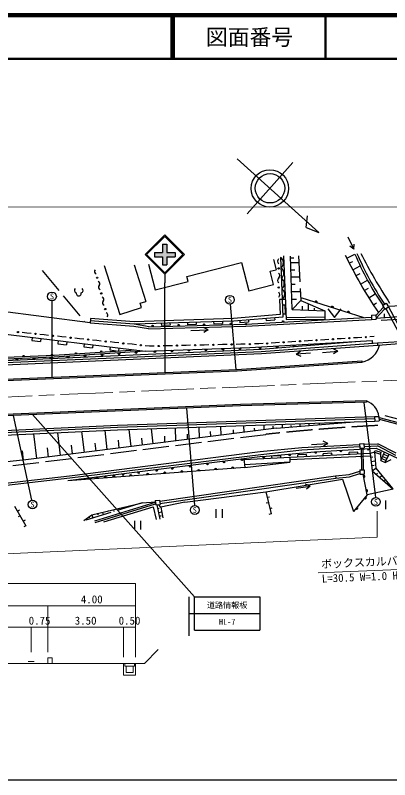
# Model space of a CAD drawing. Units: millimetres, scale not verified. Extents: x 40000 to 680000, y 20000 to 380000.
# Drawn here: x 472979 to 558714, y 205000 to 380000 of the extents above; entities that cross this region are included whole.
import ezdxf
from ezdxf.enums import TextEntityAlignment as Align

# ---------------------------------------------------------------- set-up
doc = ezdxf.new("R2010")
doc.units = ezdxf.units.MM
doc.header["$LTSCALE"] = 1000
doc.linetypes.add('CHAIN', pattern=[18.5, 12, -1.5, 3.5, -1.5])
doc.linetypes.add('DASHED', pattern=[7.5, 6, -1.5])
for name, color, linetype, lineweight in [('M-BGD', 7, 'Continuous', 25), ('M-BGD-EXST', 7, 'Continuous', 25), ('M-BMK', 2, 'CHAIN', 13), ('M-STR-HTXT', 7, 'Continuous', 13), ('M-STR-STRC', 7, 'Continuous', 25), ('M-TTL', 2, 'Continuous', 140), ('M-TTL-BAND', 7, 'Continuous', 25), ('M-TTL-LINE', 7, 'Continuous', 50)]:
    doc.layers.add(name, color=color, linetype=linetype, lineweight=lineweight)
doc.layers.add('M-TTL-TXT', color=7, linetype='Continuous')
doc.styles.add('ＭＳ ゴシック', font='')
doc.styles.get('ＭＳ ゴシック').set_extended_font_data('MS Gothic')

msp = doc.modelspace()

# ---------------------------------------------------------------- hatches: boundary and pattern name
at = {"layer": 'M-STR-STRC'}
msp.add_hatch(color=256, dxfattribs=at).paths.add_polyline_path([(504835, 325714), (506695, 325714), (506696, 327574), (507696, 327574), (507695, 325714), (509555, 325714), (509555, 324714), (507695, 324714), (507695, 322854), (506695, 322854), (506695, 324714), (504835, 324714)])

# ---------------------------------------------------------------- linework, layer by layer
at = {"layer": 'M-BGD'}
for p, q in [((523759, 347150), (542455, 330258)), ((536560, 346270), (526047, 334525)), ((539596, 331402), (539904, 334085)), ((539596, 331402), (542455, 330258)), ((532077, 324088), (532678, 321742)), ((533727, 324580), (534111, 314997)), ((534425, 324895), (535033, 310333)), ((536404, 312654), (535978, 324853)), ((535991, 324486), (536775, 324486)), ((548862, 324428), (550747, 325307)), ((493346, 322741), (496881, 311521)), ((500232, 322867), (502874, 314481)), ((503511, 323011), (505023, 317113)), ((512293, 320206), (524763, 323402)), ((524763, 323402), (526419, 316943)), ((536030, 323371), (537895, 323371)), ((550218, 323586), (549457, 323227)), ((550247, 321694), (551963, 322606)), ((531359, 321403), (532678, 321742)), ((532127, 318406), (531359, 321403)), ((536088, 321707), (536998, 321707)), ((551841, 320807), (550984, 320320)), ((505023, 317113), (512589, 319051)), ((512589, 319051), (512293, 320206)), ((536143, 320146), (538075, 320146)), ((552058, 318409), (553618, 319355)), ((526419, 316943), (532127, 318406)), ((536202, 318463), (537079, 318463)), ((536260, 316799), (538261, 316799)), ((553808, 317481), (552910, 316962)), ((536322, 315015), (537384, 315015)), ((538340, 315392), (552771, 310779)), ((553930, 315302), (555399, 316266)), ((501578, 314072), (502874, 314481)), ((501885, 313097), (501578, 314072)), ((533511, 314997), (534838, 314997)), ((533512, 314973), (533652, 311472)), ((534111, 314997), (534275, 310920)), ((534164, 313681), (534664, 313686)), ((534664, 313686), (534744, 311687)), ((536404, 312654), (538379, 314691)), ((538655, 313407), (538640, 312562)), ((540059, 313968), (540041, 312504)), ((555694, 314115), (555018, 313609)), ((557040, 313565), (557884, 314100)), ((557040, 313565), (557574, 312720)), ((557574, 312720), (558419, 313255)), ((557884, 314100), (558419, 313255)), ((558345, 313373), (569054, 313941)), ((466718, 312666), (490113, 309666)), ((496881, 311521), (501885, 313097)), ((534244, 311681), (534744, 311687)), ((536404, 312654), (543822, 312349)), ((541423, 312951), (541449, 312446)), ((543822, 312349), (543886, 310293)), ((557279, 313187), (555544, 311276)), ((557554, 312753), (555572, 310592)), ((557423, 311639), (557429, 310721)), ((490185, 310618), (490102, 309521)), ((500201, 309257), (490140, 310019)), ((500213, 309858), (490185, 310618)), ((522988, 310008), (500201, 309257)), ((522954, 310607), (500213, 309858)), ((518395, 309856), (518420, 309357)), ((520395, 309922), (520419, 309423)), ((533652, 311472), (522954, 310607)), ((534275, 310920), (522988, 310008)), ((524390, 310121), (524414, 309621)), ((526408, 309782), (524414, 309621)), ((525782, 309303), (554559, 310876)), ((525804, 308803), (554580, 310377)), ((526384, 310282), (526408, 309782)), ((530373, 310605), (530397, 310105)), ((530397, 310105), (532392, 310266)), ((532368, 310766), (532392, 310266)), ((535021, 310833), (543866, 310929)), ((535033, 310333), (543881, 310430)), ((554539, 311376), (555538, 311416)), ((554539, 311376), (554580, 310377)), ((554580, 310377), (555579, 310417)), ((555538, 311416), (555579, 310417)), ((562002, 311039), (555572, 310592)), ((500142, 308760), (490102, 309521)), ((503518, 308213), (500142, 308760)), ((503598, 308706), (500201, 309257)), ((503502, 308712), (525782, 309303)), ((503518, 308213), (525804, 308803)), ((506400, 309461), (506425, 308962)), ((508424, 309028), (506425, 308962)), ((508400, 309527), (508424, 309028)), ((512398, 309659), (512422, 309159)), ((514421, 309225), (512422, 309159)), ((514397, 309725), (514421, 309225)), ((518420, 309357), (520419, 309423)), ((463179, 307883), (502707, 303112)), ((475594, 307259), (474589, 307366)), ((476599, 307151), (475594, 307259)), ((479614, 306828), (478609, 306936)), ((480619, 306720), (479614, 306828)), ((483635, 306398), (482629, 306505)), ((484640, 306290), (483635, 306398)), ((552308, 306253), (551367, 306194)), ((555132, 306431), (554191, 306372)), ((476859, 306232), (476781, 305536)), ((476781, 305536), (478766, 305297)), ((478845, 305992), (478766, 305297)), ((482816, 305513), (482738, 304817)), ((482738, 304817), (484723, 304578)), ((484802, 305273), (484723, 304578)), ((487655, 305967), (486650, 306075)), ((488660, 305859), (487655, 305967)), ((488773, 304794), (488695, 304098)), ((491675, 305537), (490670, 305644)), ((490759, 304554), (490680, 303858)), ((492680, 305429), (491675, 305537)), ((495695, 305106), (494690, 305214)), ((496701, 304998), (495695, 305106)), ((499716, 304675), (498711, 304783)), ((500721, 304568), (499716, 304675)), ((516254, 304510), (515211, 304488)), ((517297, 304532), (516254, 304510)), ((520427, 304598), (519384, 304576)), ((521470, 304620), (520427, 304598)), ((524599, 304687), (523556, 304664)), ((525642, 304709), (524599, 304687)), ((528772, 304775), (527729, 304753)), ((529713, 304834), (528772, 304775)), ((529282, 303533), (550983, 305343)), ((529312, 303034), (555935, 304989)), ((532538, 305011), (531596, 304952)), ((533479, 305071), (532538, 305011)), ((536304, 305248), (535362, 305189)), ((537245, 305307), (536304, 305248)), ((540069, 305484), (539128, 305425)), ((541011, 305544), (540069, 305484)), ((543835, 305721), (542894, 305662)), ((544777, 305780), (543835, 305721)), ((547601, 305958), (546659, 305898)), ((548542, 306017), (547601, 305958)), ((551367, 306194), (550425, 306135)), ((554717, 305515), (554717, 304900)), ((555935, 304989), (560956, 305354)), ((555973, 304490), (555973, 304992)), ((555973, 304490), (560992, 304856)), ((460334, 300539), (529282, 303533)), ((460354, 300040), (529312, 303034)), ((488695, 304098), (490680, 303858)), ((494730, 304075), (494652, 303379)), ((494652, 303379), (496637, 303139)), ((496716, 303835), (496637, 303139)), ((503736, 304245), (502731, 304353)), ((504779, 304267), (503736, 304245)), ((507909, 304333), (506866, 304311)), ((508952, 304355), (507909, 304333)), ((512081, 304422), (511038, 304400)), ((513125, 304444), (512081, 304422)), ((529341, 302535), (555973, 304490)), ((460375, 299540), (529341, 302535)), ((523733, 298929), (552305, 300915)), ((523750, 298629), (552325, 300615)), ((552305, 300915), (552325, 300615)), ((345230, 291306), (523733, 298929)), ((345244, 291006), (523750, 298629)), ((524513, 290892), (321114, 282139)), ((524523, 290592), (321131, 281840)), ((553407, 291701), (524513, 290892)), ((553415, 291401), (524523, 290592)), ((553407, 291701), (553415, 291401)), ((496368, 286178), (555256, 288119)), ((496388, 285678), (555272, 287719)), ((550572, 286956), (555296, 287120)), ((555256, 288119), (556255, 288160)), ((555256, 288119), (555296, 287120)), ((555296, 287120), (556296, 287161)), ((556255, 288160), (556296, 287161)), ((455432, 283773), (496388, 285678)), ((455536, 284278), (496368, 286178)), ((532771, 285446), (475407, 278238)), ((496413, 285079), (550572, 286956)), ((504093, 285345), (504496, 281893)), ((509580, 285535), (509662, 282542)), ((514976, 285722), (515045, 283218)), ((519978, 285896), (520035, 283845)), ((525266, 286079), (525309, 284508)), ((527702, 285457), (527719, 284811)), ((529876, 286239), (529907, 285086)), ((531949, 285909), (531965, 285344)), ((532771, 285446), (550572, 286956)), ((534098, 286385), (534121, 285560)), ((536106, 286071), (536116, 285729)), ((538128, 286525), (538145, 285902)), ((540209, 286469), (540220, 286078)), ((542559, 286678), (542570, 286277)), ((455308, 283166), (496413, 285079)), ((477149, 284183), (477807, 278540)), ((482656, 284439), (483264, 279226)), ((488156, 284695), (488715, 279910)), ((493467, 284942), (493977, 280571)), ((498973, 285168), (499429, 281257)), ((507115, 283649), (507154, 282227)), ((512302, 284137), (512337, 282878)), ((517634, 284716), (517666, 283548)), ((522858, 285077), (522882, 284203)), ((491182, 282014), (491388, 280246)), ((496509, 282705), (496718, 280916)), ((501878, 283193), (502065, 281588)), ((551803, 281931), (552802, 281972)), ((551803, 281931), (551843, 280932)), ((552802, 281972), (552842, 280973)), ((552808, 281817), (555996, 281904)), ((560195, 279749), (555996, 281904)), ((474549, 280306), (474799, 278162)), ((480242, 280997), (480490, 278877)), ((485773, 281566), (486006, 279570)), ((538569, 280946), (529057, 280034)), ((538607, 280448), (529193, 279393)), ((529598, 278986), (541523, 280050)), ((551745, 281697), (538569, 280946)), ((551832, 281201), (538607, 280448)), ((541523, 280050), (555605, 280892)), ((551430, 280009), (549432, 279912)), ((551443, 279509), (551430, 280009)), ((551843, 280932), (552842, 280973)), ((552828, 281317), (555881, 281401)), ((555250, 280004), (554239, 279645)), ((555250, 280004), (555371, 280389)), ((555250, 280004), (556633, 279565)), ((555371, 280389), (556754, 279950)), ((555605, 280892), (560529, 278593)), ((560102, 279235), (555881, 281401)), ((529598, 278986), (485020, 273456)), ((525288, 278451), (525505, 276444)), ((554239, 279645), (525310, 278240)), ((533746, 279150), (531748, 279053)), ((531760, 278553), (531748, 279053)), ((533759, 278650), (533746, 279150)), ((535835, 278751), (535849, 277727)), ((554299, 279105), (535842, 278209)), ((539695, 279439), (537697, 279342)), ((537710, 278842), (537697, 279342)), ((539708, 278939), (539695, 279439)), ((545490, 279720), (543492, 279623)), ((543504, 279123), (543492, 279623)), ((545502, 279220), (545490, 279720)), ((549445, 279412), (549432, 279912)), ((554239, 279645), (554678, 275693)), ((554868, 278840), (554334, 278794)), ((556633, 279565), (556754, 279950)), ((556633, 279565), (556699, 278106)), ((556699, 278106), (557529, 279994)), ((556900, 278564), (557906, 278040)), ((557104, 279028), (558110, 278504)), ((557340, 279565), (558346, 279041)), ((557705, 277582), (558555, 279515)), ((557705, 277582), (559026, 278336)), ((475407, 278238), (465155, 277142)), ((535849, 277727), (525434, 277097)), ((525505, 276444), (535849, 277727)), ((554438, 277852), (555408, 278001)), ((555117, 276966), (554547, 276870)), ((556699, 278106), (557705, 277582)), ((525505, 276444), (485020, 273456)), ((551834, 275916), (552833, 275957)), ((551834, 275916), (551875, 274917)), ((551875, 274917), (552874, 274958)), ((553522, 270190), (552626, 274948)), ((552833, 275957), (552874, 274958)), ((554678, 275693), (559493, 271478)), ((554694, 275679), (555542, 276293)), ((555893, 275181), (555599, 274887)), ((506044, 268744), (546291, 274558)), ((506099, 268247), (546349, 274061)), ((530353, 270942), (547880, 273831)), ((546291, 274558), (546349, 274061)), ((547880, 273831), (550440, 266364)), ((556410, 274177), (556873, 274671)), ((557532, 273541), (557363, 273343)), ((559493, 271478), (553522, 270190)), ((511772, 268575), (530353, 270942)), ((530353, 270942), (531541, 265833)), ((531152, 269713), (530665, 269600)), ((553522, 270190), (550440, 266364)), ((490492, 265664), (502012, 268422)), ((491182, 264265), (505063, 268510)), ((491283, 263900), (505106, 268127)), ((505019, 268910), (506013, 269020)), ((505019, 268910), (505129, 267916)), ((505129, 267916), (506123, 268026)), ((505394, 267945), (506051, 264660)), ((506308, 267378), (505794, 267990)), ((506013, 269020), (506123, 268026)), ((511772, 268575), (506308, 267378)), ((530947, 268387), (530460, 268274)), ((472814, 267661), (475361, 263118)), ((473937, 266681), (473501, 266436)), ((492961, 266255), (493111, 265672)), ((493234, 264020), (504524, 267473)), ((494244, 266293), (494183, 266548)), ((495456, 266853), (495555, 266427)), ((496759, 266962), (496720, 267155)), ((498114, 267489), (498198, 267244)), ((504524, 267473), (505240, 264566)), ((505957, 267094), (505579, 267023)), ((505756, 266137), (506505, 266306)), ((531746, 267158), (531259, 267045)), ((474088, 265390), (473652, 265145)), ((475211, 264409), (474774, 264165)), ((488687, 264305), (490492, 265664)), ((490006, 264934), (489910, 265226)), ((490492, 265664), (490705, 264929)), ((491932, 265644), (491842, 265987)), ((506376, 265377), (505926, 265286)), ((531541, 265833), (531054, 265719)), ((475361, 263118), (474925, 262873))]:
    msp.add_line(p, q, dxfattribs=at)
at = {"layer": 'M-BGD', "linetype": 'DASHED'}
for p, q in [((537808, 324933), (538379, 314691)), ((479171, 321605), (488822, 309832)), ((538379, 314691), (543822, 312349)), ((558419, 313255), (570510, 290611)), ((557855, 312898), (570610, 289010)), ((556729, 310227), (562245, 310531)), ((556263, 287956), (564377, 285821)), ((556280, 287538), (564394, 285403)), ((472425, 276910), (530317, 284066)), ((552189, 280946), (552228, 275932)), ((552562, 280961), (552601, 275948)), ((555250, 280004), (555542, 276293)), ((546291, 274558), (549414, 274841)), ((549414, 274841), (551847, 275603)), ((549513, 274348), (551868, 275086)), ((555542, 276293), (559493, 271478)), ((546349, 274061), (549513, 274348)), ((502012, 268422), (488687, 264305)), ((502012, 268422), (505048, 268649)), ((506308, 267378), (506755, 264944))]:
    msp.add_line(p, q, dxfattribs=at)
at = {"layer": 'M-BGD'}
for points in [[(502707, 303112), (526664, 303914), (554717, 305515)], [(500579, 303369), (481847, 302102), (463470, 301375)], [(502707, 303112), (481868, 301702), (463483, 300975)], [(529057, 280034), (485401, 274518), (457970, 271328)], [(529193, 279393), (485461, 274022), (458376, 270872)]]:
    msp.add_lwpolyline(points, dxfattribs=at)
for centre, radius in [((531272, 340362), 4278), ((531303, 340398), 3365), ((533266, 322041), 150), ((491732, 319932), 150), ((533311, 317675), 150), ((492652, 316338), 150), ((493573, 312744), 150), ((534284, 309921), 150), ((504409, 308887), 150), ((510392, 309069), 150), ((516193, 309191), 150), ((522358, 309373), 150), ((525782, 309303), 150), ((473584, 307474), 150), ((477604, 307043), 150), ((481624, 306613), 150), ((485645, 306182), 150), ((553250, 306312), 150), ((489665, 305752), 150), ((493685, 305321), 150), ((497706, 304891), 150), ((501726, 304460), 150), ((509995, 304377), 150), ((514168, 304466), 150), ((518340, 304554), 150), ((522513, 304642), 150), ((526686, 304731), 150), ((530655, 304893), 150), ((534421, 305130), 150), ((538186, 305366), 150), ((541952, 305603), 150), ((545718, 305839), 150), ((549484, 306076), 150), ((492647, 303045), 150), ((505822, 304289), 150), ((474901, 301990), 150), ((481411, 302254), 150), ((486887, 302599), 150), ((541740, 279891), 150), ((547513, 280229), 150), ((553774, 280594), 150), ((524873, 278203), 150), ((529855, 278810), 150), ((535804, 279323), 150), ((513008, 276712), 150), ((516994, 277260), 150), ((520796, 277716), 150), ((497676, 274826), 150), ((501235, 275252), 150), ((505372, 275769), 150), ((508962, 276225), 150), ((490040, 273944), 150), ((493599, 274370), 150)]:
    msp.add_circle(centre, radius, dxfattribs=at)
for centre, radius, start, end in [((533720, 323683), 721, 131.36904, 229.80022), ((532878, 323346), 1498, 309.12049, 55.47092), ((635960, 366819), 96866, 205.50686, 214.51335), ((614319, 352294), 69063, 203.00138, 214.06567), ((614319, 352294), 68563, 203.01074, 214.07829), ((657411, 379089), 118179, 206.96949, 213.35269), ((532974, 320950), 1498, 309.12049, 55.47092), ((491682, 321356), 555, 137.71771, 251.0223), ((532812, 320399), 721, 311.36904, 49.80022), ((491781, 318509), 555, 317.71771, 71.0223), ((533765, 319317), 721, 131.36904, 229.80022), ((533070, 318554), 1498, 309.12049, 55.47092), ((492603, 317762), 555, 137.71771, 251.0223), ((533166, 316159), 1498, 309.12049, 55.47092), ((492702, 314914), 555, 317.71771, 71.0223), ((532856, 316032), 721, 311.36904, 49.80022), ((493524, 314167), 555, 137.71771, 251.0223), ((541840, 314273), 300, 342.27154, 162.27154), ((541840, 314273), 150, 342.27154, 162.27154), ((545555, 313085), 300, 342.27154, 162.27154), ((493623, 311320), 555, 317.71771, 71.0223), ((545555, 313085), 150, 342.27154, 162.27154), ((549270, 311898), 300, 342.27154, 162.27154), ((549270, 311898), 150, 342.27154, 162.27154), ((536797, 304493), 300, 183.26618, 3.26618), ((536797, 304493), 150, 183.26618, 3.26618), ((540690, 304715), 150, 183.26618, 3.26618), ((551431, 305572), 5036, 280.22784, 347.92815), ((500619, 302970), 300, 183.86959, 3.86959), ((500619, 302970), 150, 183.86959, 3.86959), ((504941, 303186), 300, 181.91926, 1.91926), ((504941, 303186), 150, 181.91926, 1.91926), ((508839, 303317), 300, 181.91926, 1.91926), ((508839, 303317), 150, 181.91926, 1.91926), ((512737, 303448), 300, 181.91926, 1.91926), ((512737, 303448), 150, 181.91926, 1.91926), ((516634, 303578), 300, 181.91926, 1.91926), ((516634, 303578), 150, 181.91926, 1.91926), ((520532, 303709), 300, 181.91926, 1.91926), ((520532, 303709), 150, 181.91926, 1.91926), ((524430, 303840), 300, 181.91926, 1.91926), ((524430, 303840), 150, 181.91926, 1.91926), ((529009, 304048), 300, 183.26618, 3.26618), ((529009, 304048), 150, 183.26618, 3.26618), ((532903, 304270), 300, 183.26618, 3.26618), ((532903, 304270), 150, 183.26618, 3.26618), ((473369, 301366), 300, 182.26401, 2.26401), ((473369, 301366), 150, 182.26401, 2.26401), ((477266, 301520), 300, 182.26401, 2.26401), ((477266, 301520), 150, 182.26401, 2.26401), ((481162, 301674), 300, 182.26401, 2.26401), ((481162, 301674), 150, 182.26401, 2.26401), ((485055, 301918), 300, 183.86959, 3.86959), ((485055, 301918), 150, 183.86959, 3.86959), ((488946, 302181), 300, 183.86959, 3.86959), ((488946, 302181), 150, 183.86959, 3.86959), ((492837, 302444), 300, 183.86959, 3.86959), ((492837, 302444), 150, 183.86959, 3.86959), ((496728, 302707), 300, 183.86959, 3.86959), ((496728, 302707), 150, 183.86959, 3.86959), ((551929, 287596), 4363, 7.42683, 70.20095), ((522765, 276241), 300, 4.22014, 184.22014), ((499428, 274519), 300, 4.22014, 184.22014), ((503318, 274806), 300, 4.22014, 184.22014), ((503318, 274806), 150, 4.22014, 184.22014), ((507207, 275093), 300, 4.22014, 184.22014), ((507207, 275093), 150, 4.22014, 184.22014), ((511097, 275380), 300, 4.22014, 184.22014), ((511097, 275380), 150, 4.22014, 184.22014), ((514986, 275667), 300, 4.22014, 184.22014), ((514986, 275667), 150, 4.22014, 184.22014), ((518876, 275954), 300, 4.22014, 184.22014), ((518876, 275954), 150, 4.22014, 184.22014), ((522765, 276241), 150, 4.22014, 184.22014), ((552719, 274454), 300, 280.66978, 100.66978), ((487760, 273658), 150, 4.22014, 184.22014), ((491650, 273945), 300, 4.22014, 184.22014), ((491650, 273945), 150, 4.22014, 184.22014), ((495539, 274232), 300, 4.22014, 184.22014), ((495539, 274232), 150, 4.22014, 184.22014), ((499428, 274519), 150, 4.22014, 184.22014), ((552719, 274454), 150, 280.66978, 100.66978), ((553336, 271178), 300, 280.66978, 100.66978), ((553336, 271178), 150, 280.66978, 100.66978), ((553063, 269607), 300, 231.14322, 51.14322), ((553063, 269607), 150, 231.14322, 51.14322), ((551114, 267200), 300, 231.14322, 51.14322), ((551114, 267200), 150, 231.14322, 51.14322)]:
    msp.add_arc(centre, radius, start, end, dxfattribs=at)
at = {"layer": 'M-BGD', "linetype": 'DASHED'}
msp.add_arc((579384, -174379), 461062, 92.90814, 96.1091, dxfattribs=at)
at = {"layer": 'M-BGD-EXST'}
for p, q in [((549140, 329246), (550523, 326480)), ((550523, 326480), (550592, 327633)), ((550523, 326480), (549559, 327116)), ((481375, 314644), (481328, 297118)), ((522211, 313886), (523503, 298919)), ((544574, 312779), (546074, 310779)), ((546074, 310779), (547574, 312779)), ((517113, 307963), (516099, 308515)), ((513211, 307864), (517113, 307963)), ((517113, 307963), (516128, 307361)), ((537316, 302431), (538269, 303082)), ((543293, 302826), (546800, 303122)), ((546800, 303122), (545755, 303613)), ((546800, 303122), (545852, 302463)), ((540576, 302678), (537316, 302431)), ((537316, 302431), (538356, 301931)), ((552761, 291383), (555443, 269595)), ((512167, 290060), (513991, 267741)), ((472465, 288352), (476713, 268975)), ((557598, 288406), (561089, 287484)), ((540826, 281776), (544514, 281952)), ((544514, 281952), (543487, 282481)), ((544514, 281952), (543542, 281328)), ((537266, 271719), (540526, 272213)), ((540526, 272213), (539451, 272634)), ((540526, 272213), (539624, 271492)), ((557774, 268954), (557774, 266954)), ((518930, 266953), (518930, 264953)), ((520430, 264953), (520430, 266953)), ((500259, 264286), (500259, 262286)), ((501759, 262286), (501759, 264286))]:
    msp.add_line(p, q, dxfattribs=at)
for centre in [(481378, 315644), (522125, 314883), (555565, 268603), (476927, 267998), (514072, 266744)]:
    msp.add_circle(centre, 1000, dxfattribs=at)
for centre, start, end in [((487105, 317033), 131.41945, 251.14243), ((487905, 317033), 288.85757, 48.58055), ((487505, 316383), 172.14016, 7.85984)]:
    msp.add_arc(centre, 600, start, end, dxfattribs=at)
at = {"layer": 'M-BMK'}
msp.add_line((569278, 296852), (470554, 292599), dxfattribs=at)
at = {"layer": 'M-STR-HTXT'}
for p, q in [((236490, 335934), (560583, 336141)), ((555871, 266502), (555871, 260541)), ((555871, 260541), (200364, 244556)), ((566338, 253391), (542360, 252371)), ((420354, 249889), (500539, 249889)), ((500539, 233051), (500539, 249889)), ((420354, 244822), (500539, 244822)), ((480439, 234177), (480439, 244822)), ((420354, 239954), (500539, 239954)), ((476639, 234177), (476639, 239954)), ((497739, 233051), (497739, 239954)), ((502539, 231627), (505685, 234775)), ((480439, 231627), (480439, 232885)), ((480439, 232885), (481439, 232885)), ((481439, 231627), (481439, 232885)), ((502539, 231627), (417707, 231627)), ((475939, 232090), (477339, 232090)), ((497739, 228911), (497739, 231627)), ((498039, 231031), (498039, 231627)), ((498039, 231031), (500239, 231031)), ((498339, 229574), (498339, 231031)), ((499939, 229574), (499939, 231031)), ((500239, 231031), (500239, 231627)), ((500539, 228911), (500539, 231627)), ((498339, 229574), (499939, 229574)), ((497739, 228911), (500539, 228911))]:
    msp.add_line(p, q, dxfattribs=at)
at = {"layer": 'M-STR-STRC'}
for p, q in [((502694, 325214), (507194, 329714)), ((503048, 325214), (507194, 329361)), ((511695, 325214), (507194, 329714)), ((511341, 325214), (507194, 329361)), ((506696, 327574), (506695, 325714)), ((506696, 327574), (507696, 327574)), ((507696, 327574), (507695, 325714)), ((504835, 325714), (504835, 324714)), ((504835, 325714), (506695, 325714)), ((507695, 325714), (509555, 325714)), ((509555, 325714), (509555, 324714)), ((502694, 325214), (507194, 320714)), ((503048, 325214), (507194, 321067)), ((504835, 324714), (506695, 324714)), ((506695, 324714), (506695, 322854)), ((507194, 321067), (511341, 325214)), ((507195, 320714), (511695, 325214)), ((507695, 324714), (509555, 324714)), ((507695, 324714), (507695, 322854)), ((506695, 322854), (507695, 322854)), ((507195, 320714), (507195, 318714)), ((507329, 298228), (507195, 318714)), ((476943, 288641), (513993, 246880)), ((512830, 237955), (512830, 246880)), ((513993, 239205), (513993, 246880)), ((513993, 246880), (528993, 246880)), ((528993, 246880), (528993, 239205)), ((512830, 243043), (528993, 243043)), ((513993, 239205), (528993, 239205))]:
    msp.add_line(p, q, dxfattribs=at)
at = {"layer": 'M-TTL'}
msp.add_line((680000, 380000), (40000, 380000), dxfattribs=at)
at = {"layer": 'M-TTL-BAND'}
msp.add_line((40000, 205000), (579000, 205000), dxfattribs=at)
at = {"layer": 'M-TTL-LINE'}
for p, q in [((508747, 380000), (508747, 370000)), ((509247, 380000), (509247, 370000)), ((543997, 380000), (543997, 370000)), ((40000, 370000), (680000, 370000))]:
    msp.add_line(p, q, dxfattribs=at)

# ---------------------------------------------------------------- texts
at = {"layer": 'M-BGD-EXST', "style": 'ＭＳ ゴシック'}
for p in [(481378, 315644), (522125, 314883), (476927, 267998), (555565, 268603), (514072, 266744)]:
    msp.add_text('S', height=1320, dxfattribs=at).set_placement(p, align=Align.MIDDLE_CENTER)
at = {"layer": 'M-STR-HTXT', "style": 'ＭＳ ゴシック'}
msp.add_text('ボックスカルバート', height=1833, rotation=2.437, dxfattribs=at).set_placement((565567, 253859), align=Align.BOTTOM_RIGHT)
msp.add_text('L=30.5 W=1.0 H=1.0', height=1833, rotation=2.437, dxfattribs=at).set_placement((554437, 250051), align=Align.BOTTOM_CENTER)
for s, p in [('4.00', (490489, 244822)), ('0.75', (478539, 239954)), ('3.50', (489089, 239954)), ('0.50', (499139, 239954))]:
    msp.add_text(s, height=1833, dxfattribs=at).set_placement(p, align=Align.BOTTOM_CENTER)
at = {"layer": 'M-STR-STRC', "style": 'ＭＳ ゴシック'}
for s, p in [('道路情報板', (521493, 244961)), ('HL-7', (521493, 241124))]:
    msp.add_text(s, height=1320, dxfattribs=at).set_placement(p, align=Align.MIDDLE_CENTER)
at = {"layer": 'M-TTL-TXT', "style": 'ＭＳ ゴシック'}
msp.add_text('図面番号', height=3666, dxfattribs=at).set_placement((526622, 375000), align=Align.MIDDLE_CENTER)

doc.saveas('drawing.dxf')
